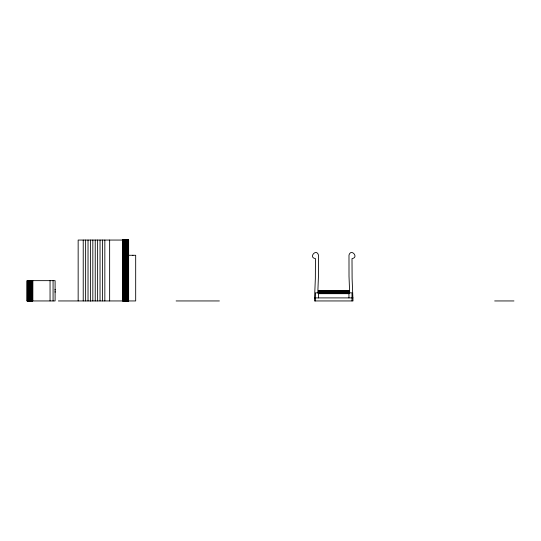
<?xml version="1.0" encoding="UTF-8"?>
<svg xmlns="http://www.w3.org/2000/svg" width="541" height="541" viewBox="0 0 541 541"><rect width="100%" height="100%" fill="white"/><g stroke="black" fill="none" stroke-linecap="round" stroke-linejoin="round"><path stroke-width="0.81" d="M55.101 291.558L55.101 292.248M55.101 290.037L55.101 289.347M317.797 293.107L318.439 276.289L318.46 255.061C316.384 247.967 308.12 257.644 315.45 258.591L315.342 278.696L314.443 300.945L353.009 300.945L352.11 278.696L352.002 258.591C359.332 257.644 351.068 247.967 348.992 255.061L349.013 276.289L349.655 293.107M128.224 255.278L135.683 255.278L135.683 300.945L58.374 300.945M318.5 290.902L348.952 290.835M318.5 290.95L348.952 290.997M318.5 291.065L348.952 291.132M318.5 291.207L348.952 291.207M318.5 291.288L348.952 291.383M318.5 291.477L348.952 291.477M318.5 291.579L348.952 291.579M318.5 291.687L348.952 291.687M318.5 291.809L348.952 291.809M318.5 291.924L348.952 291.924M318.5 292.052L348.952 292.052M318.5 292.187L348.952 292.187M318.5 292.323L348.952 292.323M318.5 292.458L348.952 292.458M318.5 292.607L348.952 292.607M318.5 292.904L348.952 292.904M318.5 293.053L348.952 293.053M318.5 293.208L348.952 293.208M318.5 293.364L348.952 293.364M318.5 293.526L348.952 293.526M318.5 293.682L348.952 293.682M314.443 297.902L353.009 297.902M27.057 300.945L55.101 300.945L55.101 280.651L27.057 280.651L27.097 300.945M176.116 300.945L219.382 300.945M494.663 300.945L513.95 300.945M90.293 300.471L90.333 300.945M351.995 300.945L351.995 292.83L315.457 292.83L315.457 300.945M348.952 297.902L348.952 290.801L318.5 290.801L318.5 297.902M132.843 255.257L132.843 255.643M128.636 300.945L128.636 240.055L78.154 240.055L78.154 300.945M128.488 240.055L128.535 300.945M128.373 240.055L128.433 300.945M128.231 240.055L128.305 300.945M128.149 240.055L128.149 300.945M128.055 240.055L128.055 300.945M127.96 240.055L127.96 300.945M127.859 240.055L127.859 300.945M127.744 240.055L127.744 300.945M127.629 240.055L127.629 300.945M127.507 240.055L127.507 300.945M127.378 240.055L127.378 300.945M127.25 240.055L127.25 300.945M127.115 240.055L127.115 300.945M126.973 240.055L126.973 300.945M126.831 240.055L126.831 300.945M126.682 240.055L126.682 300.945M126.533 240.055L126.533 300.945M126.378 240.055L126.378 300.945M126.222 240.055L126.222 300.945M126.067 240.055L126.067 300.945M125.904 240.055L125.904 300.945M125.749 240.055L125.749 300.945M125.586 240.055L125.586 300.945M125.431 240.055L125.431 300.945M125.269 240.055L125.269 300.945M125.113 240.055L125.113 300.945M124.957 240.055L124.957 300.945M124.802 240.055L124.802 300.945M124.646 240.055L124.646 300.945M124.498 240.055L124.498 300.945M124.349 240.055L124.349 300.945M124.207 240.055L124.207 300.945M124.065 240.055L124.065 300.945M123.93 240.055L123.93 300.945M123.794 240.055L123.794 300.945M123.673 240.055L123.673 300.945M123.551 240.055L123.551 300.945M123.429 240.055L123.429 300.945M123.321 240.055L123.321 300.945M123.22 240.055L123.22 300.945M123.125 240.055L123.125 300.945M123.03 240.055L122.949 300.945L122.875 240.055M122.8 240.055L122.739 300.945M122.685 240.055L122.604 300.945L122.536 240.055M109.647 240.055L109.647 300.945M104.839 240.055L104.839 300.945M102.438 240.055L102.438 300.945M100.031 240.055L100.031 300.945M97.63 240.055L97.63 300.945M95.23 240.055L95.23 300.945M92.829 240.055L92.829 300.945M90.428 240.055L90.428 300.945M88.027 240.055L88.027 300.945M85.627 240.055L85.627 300.945M83.226 240.055L83.226 300.945M53.072 280.651L53.072 300.945M50.049 280.651L50.049 300.945M32.785 280.651L32.758 300.945M32.676 280.651L32.676 300.945M32.588 280.651L32.588 300.945M32.494 280.651L32.494 300.945M32.392 280.651L32.392 300.945M32.284 280.651L32.284 300.945M32.169 280.651L32.169 300.945M32.054 280.651L32.054 300.945M31.926 280.651L31.926 300.945M31.797 280.651L31.797 300.945M31.662 280.651L31.662 300.945M31.527 280.651L31.527 300.945M31.385 280.651L31.385 300.945M31.236 280.651L31.236 300.945M31.087 280.651L31.087 300.945M30.932 280.651L30.932 300.945M30.783 280.651L30.783 300.945M30.627 280.651L30.627 300.945M30.465 280.651L30.465 300.945M30.31 280.651L30.31 300.945M30.147 280.651L30.147 300.945M29.992 280.651L29.992 300.945M29.829 280.651L29.829 300.945M29.674 280.651L29.674 300.945M29.512 280.651L29.512 300.945M29.356 280.651L29.356 300.945M29.207 280.651L29.207 300.945M29.052 280.651L29.052 300.945M28.903 280.651L28.903 300.945M28.761 280.651L28.761 300.945M28.619 280.651L28.619 300.945M28.484 280.651L28.484 300.945M28.348 280.651L28.348 300.945M28.22 280.651L28.22 300.945M28.098 280.651L28.098 300.945M27.976 280.651L27.976 300.945M27.868 280.651L27.868 300.945M27.76 280.651L27.76 300.945M27.665 280.651L27.665 300.945M27.571 280.651L27.483 300.945M27.408 280.651L27.408 300.945M27.293 280.651L27.273 300.945M27.233 280.651L27.185 300.945"/></g></svg>
